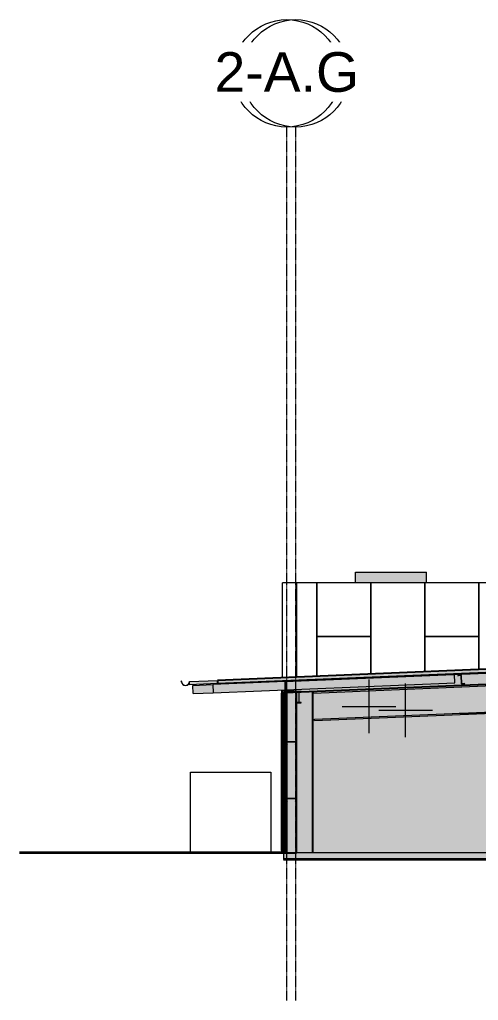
# Model space of a CAD drawing. Header units: inches. Extents: x -23034 to -8288, y -132 to 853.
# Drawn here: x -10767 to -10357, y -132 to 745 of the extents above; entities that cross this region are included whole.
import ezdxf

# ---------------------------------------------------------------- set-up
doc = ezdxf.new("R2010")
doc.units = ezdxf.units.IN
doc.header["$MEASUREMENT"] = 0
doc.linetypes.add('Grid Line 1_2_', pattern=[0.875, 0.5, -0.125, 0.125, -0.125])
for name, color, linetype, lineweight in [('A-CLNG', 13, 'Continuous', 9), ('A-GLAZ-CWMG', 51, 'Continuous', 9), ('A-ROOF', 132, 'Continuous', 9), ('A-ROOF-OTLN', 132, 'Continuous', 9), ('A-WALL', 113, 'Continuous', 9), ('A-WALL-PATT', 111, 'Continuous', 25), ('C-BLDG-PADS', 91, 'Continuous', 9), ('C-TOPO', 7, 'Continuous', 9), ('E-ELEC-EQPM', 71, 'Continuous', 9), ('I-WALL', 2, 'Continuous', 9), ('L-SITE-WALL', 31, 'Continuous', 9), ('M-EQPM', 50, 'Continuous', 9), ('M-HVAC-DUCT-CNTR', 70, 'Continuous', 9), ('S-BEAM', 12, 'Continuous', 9), ('S-COLS', 52, 'Continuous', 9), ('S-GRID', 1, 'Continuous', 9), ('S-GRID-IDEN', 1, 'Continuous', 9)]:
    doc.layers.add(name, color=color, linetype=linetype, lineweight=lineweight)
doc.styles.add('Arial', font='arial.ttf', dxfattribs={"height": 35.407186})
pattern_1 = [(0, (-22419.28, 145), (-193, 193), [48, -145]), (90, (-22419.28, 145), (-193, 1e-14), [96.25, -96.75]), (180, (-22371.28, 241.25), (-193, 193), [48, -145]), (90, (-22371.28, 145), (-193, 1e-14), [96.25, -96.75]), (180, (-22371.28, 241.5), (-193, 193), [48, -145]), (90, (-22371.28, 241.5), (-193, 1e-14), [96.25, -96.75]), (0, (-22419.28, 337.75), (-193, 193), [48, -145]), (90, (-22419.28, 241.5), (-193, 1e-14), [96.25, -96.75]), (0, (-22371.03, 193), (-193, 193), [48, -145]), (90, (-22371.03, 144.75), (-193, 1e-14), [48.25, -144.75]), (90, (-22323.03, 144.75), (-193, 1e-14), [48.25, -144.75]), (0, (-22371.03, 289.5), (-193, 193), [48, -145]), (90, (-22371.03, 193.25), (-193, 1e-14), [96.25, -96.75]), (180, (-22323.03, 193.25), (-193, 193), [48, -145]), (90, (-22323.03, 193.25), (-193, 1e-14), [96.25, -96.75]), (90, (-22371.03, 289.75), (-193, 1e-14), [48, -145]), (180, (-22323.03, 289.75), (-193, 193), [48, -145]), (90, (-22323.03, 289.75), (-193, 1e-14), [48, -145]), (0, (-22322.78, 145), (-193, 193), [48, -145]), (90, (-22322.78, 145), (-193, 1e-14), [96.25, -96.75]), (180, (-22274.78, 241.25), (-193, 193), [48, -145]), (90, (-22274.78, 145), (-193, 1e-14), [96.25, -96.75]), (180, (-22274.78, 241.5), (-193, 193), [48, -145]), (90, (-22274.78, 241.5), (-193, 1e-14), [96.25, -96.75]), (180, (-22274.78, 337.75), (-193, 193), [48, -145]), (90, (-22322.78, 241.5), (-193, 1e-14), [96.25, -96.75]), (0, (-22274.53, 193), (-193, 193), [48, -145]), (90, (-22274.53, 144.75), (-193, 1e-14), [48.25, -144.75]), (90, (-22226.53, 144.75), (-193, 1e-14), [48.25, -144.75]), (0, (-22274.53, 289.5), (-193, 193), [48, -145]), (90, (-22274.53, 193.25), (-193, 1e-14), [96.25, -96.75]), (180, (-22226.53, 193.25), (-193, 193), [48, -145]), (90, (-22226.53, 193.25), (-193, 1e-14), [96.25, -96.75]), (90, (-22274.53, 289.75), (-193, 1e-14), [48, -145]), (180, (-22226.53, 289.75), (-193, 193), [48, -145]), (90, (-22226.53, 289.75), (-193, 1e-14), [48, -145])]
pattern_2 = [(45, (-21599.14, 72.082), (-19.00703, 19.00703), []), (45, (-21599.14, 100.882), (-19.00703, 19.00703), [])]

# ---------------------------------------------------------------- blocks, each defined once
blk = doc.blocks.new('W-Wide Flange-Column - B2_D-1007399-Section 16')
at = {"layer": 'S-COLS'}
blk.add_hatch(color=256, dxfattribs=at).paths.add_polyline_path([(-22772.05, 0), (-22772.05, 144), (-22772.49, 144), (-22772.49, 0)], flags=0)
for p, q in [((-22772.49, 144), (-22772.49, 0)), ((-22772.05, 144), (-22772.49, 144)), ((-22772.05, 144), (-22772.05, 0))]:
    blk.add_line(p, q, dxfattribs=at)
blk = doc.blocks.new('W-Wide Flange - 8_ WIDE-1053124-Section 16')
at = {"layer": 'S-BEAM'}
h = blk.add_hatch(color=256, dxfattribs=at)
h.paths.add_polyline_path([(-22771.5, 142.69), (-22370.18, 159.41), (-22370.18, 160.77), (-22771.55, 144.04), (-22771.51, 142.99)], flags=0)
h.paths.add_polyline_path([(-22358.05, 159.91), (-22350.62, 160.22), (-22350.68, 161.58), (-22358.05, 161.27)], flags=0)
for points in [[(-22358.05, 159.6), (-22350.61, 159.94), (-22350.62, 160.22), (-22358.05, 159.85), (-22358.05, 159.63)], [(-22358.05, 136.61), (-22349.66, 137.02), (-22349.67, 137.28), (-22358.05, 136.89), (-22358.05, 136.61)]]:
    blk.add_hatch(color=256, dxfattribs=at).paths.add_polyline_path(points, flags=0)
h = blk.add_hatch(color=256, dxfattribs=at)
h.paths.add_polyline_path([(-22770.47, 118.07), (-22400.03, 133.5), (-22399.06, 134.21), (-22397.33, 134.98), (-22770.53, 119.43)], flags=0)
h.paths.add_polyline_path([(-22388.74, 133.97), (-22370.18, 134.75), (-22370.18, 136.11), (-22391.69, 135.21), (-22390.97, 135.06), (-22389.06, 134.21)], flags=0)
h.paths.add_polyline_path([(-22358.05, 135.25), (-22349.6, 135.6), (-22349.65, 136.96), (-22358.05, 136.61)], flags=0)
for p, q in [((-22771.55, 144.04), (-22370.18, 160.77)), ((-22771.5, 142.69), (-22370.18, 159.41)), ((-22358.05, 161.27), (-22350.68, 161.58)), ((-22358.05, 159.91), (-22350.62, 160.22)), ((-22350.68, 161.58), (-22350.62, 160.22)), ((-22350.62, 160.22), (-22350.61, 159.93)), ((-22771.5, 142.69), (-22771.55, 144.04)), ((-22770.53, 119.43), (-22397.33, 134.98)), ((-22770.47, 118.07), (-22400.03, 133.5)), ((-22391.69, 135.21), (-22370.18, 136.11)), ((-22388.74, 133.97), (-22370.18, 134.75)), ((-22358.05, 136.61), (-22349.65, 136.96)), ((-22358.05, 135.25), (-22349.6, 135.6)), ((-22349.67, 137.26), (-22349.65, 136.96)), ((-22349.65, 136.96), (-22349.6, 135.6)), ((-22770.47, 118.07), (-22770.53, 119.43))]:
    blk.add_line(p, q, dxfattribs=at)
blk = doc.blocks.new('Girt_C - 8_D-1056689-Section 16')
at = {"layer": 'S-BEAM'}
h = blk.add_hatch(dxfattribs=at)
h.set_pattern_fill('FP_23', color=256, style=0, pattern_type=2)
h.set_pattern_definition(pattern_2)
h.paths.add_polyline_path([(-22794.73, 96.13), (-22794.66, 96.21), (-22795.19, 96.66), (-22795.19, 98.98), (-22795.3, 98.98), (-22795.3, 96.61)], flags=0)
h.paths.add_polyline_path([(-22787.88, 96.13), (-22787.3, 96.61), (-22787.3, 98.98), (-22787.41, 98.98), (-22787.41, 96.66), (-22787.95, 96.21)], flags=0)
h.paths.add_polyline_path([(-22787.49, 99.05), (-22787.49, 99.16), (-22795.12, 99.16), (-22795.12, 99.05)], flags=0)
at = {"layer": 'S-BEAM', "lineweight": 15}
for p, q in [((-22795.3, 98.98), (-22795.3, 96.61)), ((-22795.3, 96.61), (-22794.73, 96.13)), ((-22795.19, 96.66), (-22795.19, 98.98)), ((-22794.66, 96.21), (-22795.19, 96.66)), ((-22787.49, 99.16), (-22795.12, 99.16)), ((-22795.12, 99.05), (-22787.49, 99.05)), ((-22787.41, 96.66), (-22787.95, 96.21)), ((-22787.88, 96.13), (-22787.3, 96.61)), ((-22787.41, 98.98), (-22787.41, 96.66)), ((-22787.3, 96.61), (-22787.3, 98.98)), ((-22794.73, 96.13), (-22794.66, 96.21)), ((-22787.95, 96.21), (-22787.88, 96.13))]:
    blk.add_line(p, q, dxfattribs=at)
for centre, radius, start, end in [((-22795.12, 98.98), 0.188, 90, 180), ((-22795.12, 98.98), 0.0782, 90, 176.95764), ((-22787.49, 98.98), 0.188, 0, 90), ((-22787.49, 98.98), 0.0782, 2.12272, 90)]:
    blk.add_arc(centre, radius, start, end, dxfattribs=at)
blk = doc.blocks.new('Carrier_48TC_Standard_Efficiency_Gas_Heat_Electric_Cooling_Packaged_Rooftop_Unit_3_to_15_nominal_tons - 15 ton 48TC__16-873539-Section 16')
at = {"layer": 'M-EQPM'}
blk.add_hatch(color=256, dxfattribs=at).paths.add_polyline_path([(-22569.22, 241.25), (-22559.12, 241.25), (-22559.12, 250.7), (-22622.49, 250.7), (-22622.49, 241.25), (-22607.95, 241.25)], flags=0)
for p, q in [((-22622.49, 250.7), (-22559.12, 250.7)), ((-22622.49, 241.25), (-22622.49, 250.7)), ((-22559.12, 241.25), (-22559.12, 250.7))]:
    blk.add_line(p, q, dxfattribs=at)
blk = doc.blocks.new('W-Wide Flange - W10X15-1058984-Section 16')
at = {"layer": 'S-BEAM'}
h = blk.add_hatch(dxfattribs=at)
h.set_pattern_fill('FP_23', color=256, style=0, pattern_type=2)
h.set_pattern_definition(pattern_2)
h.paths.add_polyline_path([(-22786.3, 134), (-22782.3, 134), (-22782.3, 134.27), (-22783.65, 134.27), (-22784.03, 134.43), (-22784.19, 134.81), (-22784.19, 143.19), (-22784.03, 143.57), (-22783.65, 143.73), (-22782.3, 143.73), (-22782.3, 144), (-22786.3, 144), (-22786.3, 143.73), (-22784.96, 143.73), (-22784.58, 143.57), (-22784.42, 143.19), (-22784.42, 134.81), (-22784.58, 134.43), (-22784.96, 134.27), (-22786.3, 134.27)], flags=0)
at = {"layer": 'S-BEAM', "lineweight": 15}
for p, q in [((-22782.3, 144), (-22786.3, 144)), ((-22786.3, 144), (-22786.3, 143.73)), ((-22786.3, 143.73), (-22784.96, 143.73)), ((-22784.42, 143.19), (-22784.42, 134.81)), ((-22784.19, 134.81), (-22784.19, 143.19)), ((-22783.65, 143.73), (-22782.3, 143.73)), ((-22782.3, 143.73), (-22782.3, 144)), ((-22784.96, 134.27), (-22786.3, 134.27)), ((-22786.3, 134.27), (-22786.3, 134)), ((-22786.3, 134), (-22782.3, 134)), ((-22782.3, 134.27), (-22783.65, 134.27)), ((-22782.3, 134), (-22782.3, 134.27))]:
    blk.add_line(p, q, dxfattribs=at)
for centre, start, end in [((-22784.96, 143.19), 0, 90), ((-22783.65, 143.19), 90, 180), ((-22784.96, 134.81), 270, 0), ((-22783.65, 134.81), 180, 270)]:
    blk.add_arc(centre, 0.542, start, end, dxfattribs=at)
blk = doc.blocks.new('Dimension Lumber - 4x8-1038522-Section 16')
at = {"layer": 'S-BEAM'}
blk.add_hatch(color=256, dxfattribs=at).paths.add_polyline_path([(-22879.08, 142.23), (-22861, 142.99), (-22861.3, 150.23), (-22879.39, 149.48), (-22879.09, 142.38)], flags=0)
for p, q in [((-22879.39, 149.48), (-22861.3, 150.23)), ((-22879.08, 142.23), (-22879.39, 149.48)), ((-22879.08, 142.23), (-22861, 142.99))]:
    blk.add_line(p, q, dxfattribs=at)
blk = doc.blocks.new('Dimension Lumber - 4x8-1038247-Section 16')
at = {"layer": 'S-BEAM'}
blk.add_hatch(color=256, dxfattribs=at).paths.add_polyline_path([(-22861, 142.99), (-22645.05, 151.98), (-22645.36, 159.23), (-22861.3, 150.23)], flags=0)
at = {"layer": 'S-BEAM', "lineweight": 15}
for p, q in [((-22645.36, 159.23), (-22861.3, 150.23)), ((-22645.05, 151.98), (-22645.36, 159.23)), ((-22861.3, 150.23), (-22861, 142.99)), ((-22861, 142.99), (-22645.05, 151.98))]:
    blk.add_line(p, q, dxfattribs=at)
blk = doc.blocks.new('Girt_Z - 8_D-1038470-Section 16')
at = {"layer": 'S-BEAM'}
h = blk.add_hatch(color=256, dxfattribs=at)
h.paths.add_polyline_path([(-22638.99, 150.73), (-22636.62, 150.83), (-22636.16, 151.43), (-22636.25, 151.49), (-22636.68, 150.94), (-22638.99, 150.84)], flags=0)
h.paths.add_polyline_path([(-22639.18, 150.91), (-22639.07, 150.92), (-22639.39, 158.54), (-22639.5, 158.53)], flags=0)
h.paths.add_polyline_path([(-22642.32, 157.96), (-22641.89, 158.51), (-22639.58, 158.61), (-22639.58, 158.72), (-22641.95, 158.62), (-22642.41, 158.02)], flags=0)
at = {"layer": 'S-BEAM', "lineweight": 15}
for p, q in [((-22641.95, 158.62), (-22642.41, 158.02)), ((-22642.41, 158.02), (-22642.32, 157.96)), ((-22642.32, 157.96), (-22641.89, 158.51)), ((-22639.58, 158.72), (-22641.95, 158.62)), ((-22641.89, 158.51), (-22639.58, 158.61)), ((-22639.5, 158.53), (-22639.18, 150.91)), ((-22639.07, 150.92), (-22639.39, 158.54)), ((-22636.68, 150.94), (-22638.99, 150.84)), ((-22638.99, 150.73), (-22636.62, 150.83)), ((-22636.25, 151.49), (-22636.68, 150.94)), ((-22636.62, 150.83), (-22636.16, 151.43)), ((-22636.16, 151.43), (-22636.25, 151.49))]:
    blk.add_line(p, q, dxfattribs=at)
for centre, radius, start, end in [((-22639.58, 158.53), 0.187, 2.38594, 92.38594), ((-22639.58, 158.53), 0.0782, 2.38594, 90.26323), ((-22638.99, 150.92), 0.188, 182.38594, 272.38594), ((-22638.99, 150.92), 0.0782, 182.38594, 269.34358)]:
    blk.add_arc(centre, radius, start, end, dxfattribs=at)
blk = doc.blocks.new('Rectangular Mullion - Rectangular Mullion 1-785048-Section 16')
at = {"layer": 'A-GLAZ-CWMG'}
blk.add_hatch(color=256, dxfattribs=at).paths.add_polyline_path([(-22799.93, 0), (-22799.05, 0), (-22799.05, 2), (-22799.93, 2)], flags=0)
for p, q in [((-22799.05, 2), (-22799.93, 2)), ((-22799.93, 2), (-22799.93, 0))]:
    blk.add_line(p, q, dxfattribs=at)
blk = doc.blocks.new('Rectangular Mullion - Rectangular Mullion 1-993409-Section 16')
at = {"layer": 'A-GLAZ-CWMG'}
blk.add_hatch(color=256, dxfattribs=at).paths.add_polyline_path([(-22799.05, 97), (-22799.05, 142.75), (-22799.93, 142.75), (-22799.93, 97)], flags=0)
for p, q in [((-22799.93, 142.75), (-22799.05, 142.75)), ((-22799.93, 97), (-22799.93, 142.75))]:
    blk.add_line(p, q, dxfattribs=at)
blk = doc.blocks.new('Rectangular Mullion - Rectangular Mullion 1-993410-Section 16')
at = {"layer": 'A-GLAZ-CWMG'}
blk.add_hatch(color=256, dxfattribs=at).paths.add_polyline_path([(-22799.93, 2), (-22799.05, 2), (-22799.05, 97), (-22799.93, 97), (-22799.93, 20.12)], flags=0)
for p, q in [((-22799.93, 2), (-22799.93, 97)), ((-22799.05, 2), (-22799.93, 2))]:
    blk.add_line(p, q, dxfattribs=at)
blk = doc.blocks.new('Rectangular Mullion - Rectangular Mullion 1-779532-Section 16')
at = {"layer": 'A-GLAZ-CWMG'}
blk.add_hatch(color=256, dxfattribs=at).paths.add_polyline_path([(-22799.05, 142.75), (-22799.05, 144.75), (-22799.93, 144.75), (-22799.93, 142.75)], flags=0)
for p, q in [((-22799.05, 144.75), (-22799.93, 144.75)), ((-22799.93, 144.75), (-22799.93, 142.75)), ((-22799.93, 142.75), (-22799.05, 142.75))]:
    blk.add_line(p, q, dxfattribs=at)
blk = doc.blocks.new('Transformer-Dry-Type-Siemens - 6x6x6-1004770-Section 16')
at = {"layer": 'E-ELEC-EQPM'}
for p, q in [((-22881.46, 0), (-22881.46, 72)), ((-22881.46, 72), (-22809.46, 72)), ((-22881.46, 72), (-22809.46, 72)), ((-22881.46, 0), (-22881.46, 72)), ((-22809.46, 72), (-22809.46, 0)), ((-22809.46, 72), (-22809.46, 0))]:
    blk.add_line(p, q, dxfattribs=at)
blk = doc.blocks.new('Girt_C - 8_D-1076207-Section 16')
at = {"layer": 'S-BEAM'}
h = blk.add_hatch(dxfattribs=at)
h.set_pattern_fill('FP_23', color=256, style=0, pattern_type=2)
h.set_pattern_definition(pattern_2)
h.paths.add_polyline_path([(-22794.73, 45.52), (-22794.66, 45.6), (-22795.19, 46.05), (-22795.19, 48.37), (-22795.3, 48.37), (-22795.3, 46)], flags=0)
h.paths.add_polyline_path([(-22787.88, 45.52), (-22787.3, 46), (-22787.3, 48.37), (-22787.41, 48.37), (-22787.41, 46.05), (-22787.95, 45.6)], flags=0)
h.paths.add_polyline_path([(-22787.49, 48.45), (-22787.49, 48.55), (-22795.12, 48.55), (-22795.12, 48.45)], flags=0)
at = {"layer": 'S-BEAM', "lineweight": 15}
for p, q in [((-22795.3, 48.37), (-22795.3, 46)), ((-22795.3, 46), (-22794.73, 45.52)), ((-22795.19, 46.05), (-22795.19, 48.37)), ((-22794.66, 45.6), (-22795.19, 46.05)), ((-22787.49, 48.55), (-22795.12, 48.55)), ((-22795.12, 48.45), (-22787.49, 48.45)), ((-22794.73, 45.52), (-22794.66, 45.6)), ((-22787.41, 46.05), (-22787.95, 45.6)), ((-22787.95, 45.6), (-22787.88, 45.52)), ((-22787.88, 45.52), (-22787.3, 46)), ((-22787.41, 48.37), (-22787.41, 46.05)), ((-22787.3, 46), (-22787.3, 48.37))]:
    blk.add_line(p, q, dxfattribs=at)
for centre, radius, start, end in [((-22795.12, 48.37), 0.188, 90, 180), ((-22795.12, 48.37), 0.0782, 90, 176.95764), ((-22787.49, 48.37), 0.188, 0, 90), ((-22787.49, 48.37), 0.0782, 2.12272, 90)]:
    blk.add_arc(centre, radius, start, end, dxfattribs=at)
blk = doc.blocks.new('Grid - Grid Head - Circle-14747-Section 16')
at = {"layer": 'S-GRID-IDEN'}
blk.add_circle((-21143.8, 696.66), 48, dxfattribs=at)

msp = doc.modelspace()

# ---------------------------------------------------------------- hatches: boundary and pattern name
at = {"layer": 'A-CLNG'}
msp.add_hatch(color=256, dxfattribs=at).paths.add_polyline_path([(-10529.94404, 143.16246), (-10103.31904, 160.9385), (-10103.31904, 170.69696), (-10529.94404, 152.92092), (-10529.94404, 151.40307)], flags=0)
at = {"layer": 'A-ROOF'}
for points in [[(-10590.44404, 151.12565), (-10103.31904, 171.42253), (-10103.31904, 174.30002), (-10590.44404, 154.00315)], [(-10615.44404, 150.08398), (-10590.44404, 151.12565), (-10590.44404, 154.00315), (-10615.44404, 152.96148)]]:
    msp.add_hatch(color=256, dxfattribs=at).paths.add_polyline_path(points, flags=0)
at = {"layer": 'A-ROOF-OTLN'}
msp.add_hatch(color=256, dxfattribs=at).paths.add_polyline_path([(-10618.94404, 149.46148), (-10618.03818, 149.58074), (-10617.19404, 149.93039), (-10616.46917, 150.4866), (-10615.91296, 151.21148), (-10615.5633, 152.05561), (-10615.62367, 152.07179), (-10615.96708, 151.24273), (-10616.51336, 150.5308), (-10617.22529, 149.98452), (-10618.05435, 149.64111), (-10618.94404, 149.52398), (-10619.83374, 149.64111), (-10620.66279, 149.98452), (-10621.37472, 150.5308), (-10621.92101, 151.24273), (-10622.26441, 152.07179), (-10622.32478, 152.05561), (-10621.97513, 151.21148), (-10621.41892, 150.4866), (-10620.69404, 149.93039), (-10619.84991, 149.58074)], flags=0)
at = {"layer": 'A-WALL-PATT', "lineweight": 9}
h = msp.add_hatch(dxfattribs=at)
h.set_pattern_fill('FP_25', color=256, style=0, pattern_type=2)
h.set_pattern_definition(pattern_1)
h.paths.add_polyline_path([(-10532.19404, 0), (-10531.06904, 0), (-10531.06904, 144), (-10529.94404, 144), (-10529.94404, 145.66038), (-10532.19404, 145.56663), (-10532.19404, 20.11807)], flags=0)
h.paths.add_polyline_path([(-10532.19404, 152.82292), (-10520.44404, 153.31675), (-10520.44404, 154.04232), (-10532.19404, 153.55273)], flags=0)
h.paths.add_polyline_path([(-10532.19404, 156.43023), (-10519.69404, 156.95106), (-10519.69404, 241.25), (-10532.19404, 241.25), (-10532.19404, 159.22695)], flags=0)
h = msp.add_hatch(dxfattribs=at)
h.set_pattern_fill('FP_25', color=256, style=0, pattern_type=2)
h.set_pattern_definition(pattern_1)
h.paths.add_polyline_path([(-10519.69404, 156.95106), (-10171.94404, 171.44065), (-10171.94404, 241.25), (-10519.69404, 241.25), (-10519.69404, 159.22695)], flags=0)
h = msp.add_hatch(dxfattribs=at)
h.set_pattern_fill('FP_27', color=256, style=0, pattern_type=2)
h.set_pattern_definition([(0, (-21599.14, 72.082), (0, 24), []), (90, (-21599.14, 72.082), (-24, 1e-15), [])])
h.paths.add_polyline_path([(-10529.19404, 0), (-10529.19404, 144), (-10529.94404, 144), (-10529.94404, 0)], flags=0)
at = {"layer": 'C-BLDG-PADS'}
h = msp.add_hatch(dxfattribs=at)
h.set_pattern_fill('FP_24', color=256, style=0, pattern_type=2)
h.set_pattern_definition([(50, (-21599.14, 72.08), (55.0854, -4.81984), [5.76, -63.36]), (355, (-21599.14, 72.08), (-10.6557, 57.76853), [4.608, -50.688]), (100.451, (-21594.55, 71.68), (44.42947, 52.94866), [4.895, -53.848]), (46.184, (-21599.14, 87.44), (81.96444, -12.71212), [8.64, -95.04]), (96.636, (-21592.31, 86.38), (71.7815, 74.8124), [7.343, -80.772]), (351.184, (-21599.14, 87.44), (71.78195, 74.81243), [6.912, -76.032]), (21, (-21591.46, 83.6), (45.84207, -30.92146), [5.76, -63.36]), (326, (-21591.46, 83.6), (18.68706, 55.69148), [4.608, -50.688]), (71.451, (-21587.64, 81.025), (64.5289, 24.7701), [4.895, -53.848]), (37.5, (-21599.14, 72.082), (0.933895, 25.566816), [2.534, -47.539, 2.534, -48.922, -50.88]), (37.5, (-21599.14, 72.082), (0.933895, 25.566816), [-101.53, 2.534, -48.346]), (7.5, (-21599.14, 72.082), (20.20404, 30.2913), [2.534, -26.803, 2.534, -46.387, -19.392]), (7.5, (-21599.14, 72.082), (20.20404, 30.2913), [-78.259, 2.534, -16.858]), (327.5, (-21616.266, 72.082), (40.997785, -1.732403), [2.534, -16.666, 2.534, -57.37, -79.488]), (327.5, (-21616.266, 72.082), (40.997785, -1.732403), [-79.104, 2.534, -76.954]), (317.5, (-21623.946, 72.082), (44.78888, 7.68784), [2.534, -22.426, 2.534, -37.248, -56.448]), (317.5, (-21623.946, 72.082), (44.78888, 7.68784), [-64.742, 2.534, -53.914])])
h.paths.add_polyline_path([(-8869.21261, -6), (-8854.44404, -6), (-8854.44404, 0), (-10531.44404, 0), (-10531.44404, -6), (-8907.94636, -6)], flags=0)
at = {"layer": 'I-WALL'}
h = msp.add_hatch(color=256, dxfattribs=at)
h.paths.add_polyline_path([(-10519.81904, 0), (-10505.62764, 0), (-10505.62764, 144), (-10505.19404, 144), (-10505.19404, 0), (-10103.31904, 0), (-10103.31904, 134.74559), (-10121.87842, 133.97228), (-10120.50828, 132.97681), (-10119.10942, 131.42322), (-10118.06413, 129.61273), (-10117.41811, 127.62448), (-10117.19959, 125.54536), (-10117.41811, 123.46625), (-10118.06413, 121.478), (-10119.10942, 119.66751), (-10120.50828, 118.11392), (-10122.19959, 116.88511), (-10124.10942, 116.0348), (-10126.1543, 115.60015), (-10128.24487, 115.60015), (-10130.28976, 116.0348), (-10132.19959, 116.88511), (-10133.89089, 118.11392), (-10135.28976, 119.66751), (-10136.33504, 121.478), (-10136.98106, 123.46625), (-10137.19959, 125.54536), (-10136.98106, 127.62448), (-10136.33504, 129.61273), (-10135.28976, 131.42322), (-10133.89089, 132.97681), (-10133.16821, 133.50187), (-10503.61306, 118.06667), (-10503.66967, 119.42549), (-10130.28976, 135.05593), (-10128.05949, 135.49058), (-10126.1543, 135.49058), (-10124.83544, 135.21025), (-10103.31904, 136.10677), (-10103.31904, 159.40697), (-10504.63883, 142.68531), (-10504.69545, 144.04413), (-10103.31904, 160.76815), (-10103.31904, 160.9385), (-10516.83838, 143.70853), (-10517.17015, 143.57111), (-10517.32904, 142.98545), (-10517.25037, 134.62257), (-10517.17015, 134.42889), (-10516.78654, 134.27), (-10515.44404, 134.27), (-10515.44404, 134), (-10519.44404, 134), (-10519.44404, 134.27), (-10518.10154, 134.27), (-10517.70707, 134.45513), (-10517.55904, 134.8125), (-10517.63772, 143.37743), (-10517.71794, 143.57111), (-10518.10154, 143.6559), (-10519.81904, 143.58434), (-10519.81904, 20.11807)], flags=0)
h.paths.add_polyline_path([(-10184.57023, 106.59068), (-10186.6608, 106.59068), (-10188.70569, 107.02533), (-10190.61552, 107.87564), (-10192.30682, 109.10445), (-10193.70569, 110.65804), (-10194.75097, 112.46853), (-10195.39699, 114.45678), (-10195.61552, 116.5359), (-10195.39699, 118.61501), (-10194.75097, 120.60326), (-10193.70569, 122.41375), (-10192.30682, 123.96734), (-10190.61552, 125.19615), (-10188.70569, 126.04646), (-10186.6608, 126.48112), (-10184.57023, 126.48112), (-10182.52535, 126.04646), (-10180.61552, 125.19615), (-10178.92421, 123.96734), (-10177.52535, 122.41375), (-10176.48006, 120.60326), (-10175.83404, 118.61501), (-10175.61552, 116.5359), (-10175.83404, 114.45678), (-10176.48006, 112.46853), (-10177.52535, 110.65804), (-10178.92421, 109.10445), (-10180.61552, 107.87564), (-10182.52535, 107.02533)], flags=0)
h.paths.add_polyline_path([(-10520.44404, 153.31675), (-10103.31904, 170.69696), (-10103.31904, 171.42253), (-10520.44404, 154.04232)], flags=0)
at = {"layer": 'L-SITE-WALL'}
for points in [[(-10530.81904, 0), (-10530.81904, 144), (-10531.06904, 144), (-10531.06904, 0)], [(-10529.94404, 0), (-10529.94404, 144), (-10530.81904, 144), (-10530.81904, 0)], [(-10528.44404, 0), (-10528.44404, 144), (-10529.19404, 144), (-10529.19404, 0)], [(-10520.44404, 0), (-10520.44404, 144), (-10528.44404, 144), (-10528.44404, 0)], [(-10520.44404, 0), (-10519.81904, 0), (-10519.81904, 144), (-10520.44404, 144), (-10520.44404, 20.11807)]]:
    msp.add_hatch(color=256, dxfattribs=at).paths.add_polyline_path(points, flags=0)

# ---------------------------------------------------------------- linework, layer by layer
at = {"layer": 'A-CLNG', "lineweight": 25}
for p, q in [((-10103.31904, 170.69696), (-10529.94404, 152.92092)), ((-10529.94404, 143.16246), (-10103.31904, 160.9385)), ((-10529.94404, 152.92092), (-10529.94404, 143.16246))]:
    msp.add_line(p, q, dxfattribs=at)
at = {"layer": 'A-ROOF', "lineweight": 25}
for p, q in [((-10103.31904, 174.30002), (-10590.44404, 154.00315)), ((-10590.44404, 151.12565), (-10103.31904, 171.42253)), ((-10590.44404, 154.00315), (-10590.44404, 151.12565))]:
    msp.add_line(p, q, dxfattribs=at)
at = {"layer": 'A-ROOF'}
for p, q in [((-10615.44404, 152.96148), (-10590.44404, 154.00315)), ((-10615.44404, 150.08398), (-10615.44404, 152.96148)), ((-10590.44404, 151.12565), (-10615.44404, 150.08398))]:
    msp.add_line(p, q, dxfattribs=at)
at = {"layer": 'A-ROOF-OTLN'}
for p, q in [((-10622.49979, 152.7199), (-10622.54442, 152.76453)), ((-10615.44404, 152.96148), (-10615.50654, 152.96148))]:
    msp.add_line(p, q, dxfattribs=at)
for centre, radius, start, end in [((-10622.68745, 152.96148), 0.3059, 0, 307.84099082), ((-10622.68745, 152.96148), 0.2434, 0, 305.98903289), ((-10618.94404, 152.96148), 3.5, 180, 360), ((-10618.94404, 152.96148), 3.4375, 180, 0)]:
    msp.add_arc(centre, radius, start, end, dxfattribs=at)
at = {"layer": 'A-WALL'}
for p, q in [((-10530.81904, 144), (-10530.81904, 0)), ((-10529.94404, 143.16246), (-10529.94404, 0)), ((-10529.19404, 144), (-10529.19404, 0)), ((-10528.44404, 144), (-10528.44404, 0)), ((-10520.44404, 144), (-10520.44404, 0))]:
    msp.add_line(p, q, dxfattribs=at)
at = {"layer": 'C-BLDG-PADS'}
for p, q in [((-8854.44404, 0), (-10531.44404, 0)), ((-10531.44404, 0), (-10531.44404, -6)), ((-10531.44404, -6), (-8854.44404, -6))]:
    msp.add_line(p, q, dxfattribs=at)
at = {"layer": 'C-TOPO', "lineweight": 35}
for p, q in [((-10531.44404, 0), (-10767.16636, 0)), ((-9631.98775, -6.00628), (-10531.44404, -6.00628))]:
    msp.add_line(p, q, dxfattribs=at)
at = {"layer": 'C-TOPO'}
for p, q in [((-10767.16636, 0), (-10531.44404, 0)), ((-9631.98694, -6.00628), (-10531.44348, -6.00628))]:
    msp.add_line(p, q, dxfattribs=at)
at = {"layer": 'I-WALL'}
msp.add_line((-10520.44404, 154.04232), (-10520.44404, 153.31675), dxfattribs=at)
at = {"layer": 'L-SITE-WALL'}
for p, q in [((-10532.19404, 156.43023), (-10532.19404, 241.25)), ((-10104.50654, 241.25), (-10532.19404, 241.25)), ((-10519.69404, 241.25), (-10519.69404, 156.95106)), ((-10532.19404, 152.82292), (-10532.19404, 153.55273)), ((-10532.19404, 0), (-10532.19404, 145.56663))]:
    msp.add_line(p, q, dxfattribs=at)
at = {"layer": 'L-SITE-WALL', "lineweight": 25}
for p, q in [((-10531.06904, 144), (-10531.06904, 0)), ((-10519.81904, 144), (-10531.06904, 144)), ((-10519.81904, 0), (-10519.81904, 144)), ((-10531.06904, 0), (-10519.81904, 0))]:
    msp.add_line(p, q, dxfattribs=at)
at = {"layer": 'M-HVAC-DUCT-CNTR'}
for p, q in [((-10454.91417, 106.7859), (-10454.91417, 154.7859)), ((-10422.29925, 103.37502), (-10422.29925, 151.37502)), ((-10478.91417, 130.7859), (-10430.91417, 130.7859)), ((-10446.29925, 127.37502), (-10398.29925, 127.37502)), ((-10374.39043, 124.83487), (-10318.39043, 124.83487))]:
    msp.add_line(p, q, dxfattribs=at)
at = {"layer": 'S-GRID', "linetype": 'Grid Line 1_2_'}
for p, q in [((-10528.44404, -132), (-10528.44404, 648.65882)), ((-10528.44404, -132), (-10528.44404, 648.65882)), ((-10520.44404, -132), (-10520.44404, 648.65882)), ((-10520.44404, -132), (-10520.44404, 648.65882))]:
    msp.add_line(p, q, dxfattribs=at)

# ---------------------------------------------------------------- block references
at = {"layer": 'A-GLAZ-CWMG'}
for name in ['Rectangular Mullion - Rectangular Mullion 1-779532-Section 16', 'Rectangular Mullion - Rectangular Mullion 1-993409-Section 16', 'Rectangular Mullion - Rectangular Mullion 1-993410-Section 16', 'Rectangular Mullion - Rectangular Mullion 1-785048-Section 16']:
    msp.add_blockref(name, (12266.85877, 0), dxfattribs=at)
at = {"layer": 'E-ELEC-EQPM'}
msp.add_blockref('Transformer-Dry-Type-Siemens - 6x6x6-1004770-Section 16', (12266.85877, 0), dxfattribs=at)
at = {"layer": 'M-EQPM'}
msp.add_blockref('Carrier_48TC_Standard_Efficiency_Gas_Heat_Electric_Cooling_Packaged_Rooftop_Unit_3_to_15_nominal_tons - 15 ton 48TC__16-873539-Section 16', (12155.48377, 0), dxfattribs=at)
at = {"layer": 'S-BEAM'}
for name in ['Dimension Lumber - 4x8-1038247-Section 16', 'W-Wide Flange - 8_ WIDE-1053124-Section 16', 'Girt_Z - 8_D-1038470-Section 16', 'Dimension Lumber - 4x8-1038522-Section 16', 'W-Wide Flange - W10X15-1058984-Section 16', 'Girt_C - 8_D-1056689-Section 16', 'Girt_C - 8_D-1076207-Section 16']:
    msp.add_blockref(name, (12266.85877, 0), dxfattribs=at)
at = {"layer": 'S-COLS'}
msp.add_blockref('W-Wide Flange-Column - B2_D-1007399-Section 16', (12266.85877, 0), dxfattribs=at)
at = {"layer": 'S-GRID-IDEN'}
msp.add_blockref('Grid - Grid Head - Circle-14747-Section 16', (10623.35877, 0), dxfattribs=at)

# ---------------------------------------------------------------- next in the draw order: texts
at = {"layer": 'S-GRID-IDEN', "insert": (-10520.45327, 715.53256), "char_height": 35.407186, "width": 85.104, "attachment_point": 2, "line_spacing_factor": 0.938532, "style": 'Arial', "bg_fill": 3, "box_fill_scale": 1.25, "bg_fill_color": 0, "bg_fill_transparency": 0}
msp.add_mtext('3-1', dxfattribs=at)

# ---------------------------------------------------------------- next in the draw order: block references
at = {"layer": 'S-GRID-IDEN'}
msp.add_blockref('Grid - Grid Head - Circle-14747-Section 16', (10615.35877, 0), dxfattribs=at)

# ---------------------------------------------------------------- next in the draw order: texts
at = {"layer": 'S-GRID-IDEN', "insert": (-10528.45327, 715.53256), "char_height": 35.407186, "width": 147.312, "attachment_point": 2, "line_spacing_factor": 0.938532, "style": 'Arial', "bg_fill": 3, "box_fill_scale": 1.25, "bg_fill_color": 0, "bg_fill_transparency": 0}
msp.add_mtext('3-1.G', dxfattribs=at)

# ---------------------------------------------------------------- next in the draw order: block references
at = {"layer": 'S-GRID-IDEN'}
msp.add_blockref('Grid - Grid Head - Circle-14747-Section 16', (10623.35877, 0), dxfattribs=at)

# ---------------------------------------------------------------- next in the draw order: texts
at = {"layer": 'S-GRID-IDEN', "insert": (-10520.45327, 715.53256), "char_height": 35.407186, "width": 91.584, "attachment_point": 2, "line_spacing_factor": 0.938532, "style": 'Arial', "bg_fill": 3, "box_fill_scale": 1.25, "bg_fill_color": 0, "bg_fill_transparency": 0}
msp.add_mtext('2-A', dxfattribs=at)

# ---------------------------------------------------------------- next in the draw order: block references
at = {"layer": 'S-GRID-IDEN'}
msp.add_blockref('Grid - Grid Head - Circle-14747-Section 16', (10615.35877, 0), dxfattribs=at)

# ---------------------------------------------------------------- next in the draw order: texts
at = {"layer": 'S-GRID-IDEN', "insert": (-10528.45327, 715.53256), "char_height": 35.407186, "width": 153.792, "attachment_point": 2, "line_spacing_factor": 0.938532, "style": 'Arial', "bg_fill": 3, "box_fill_scale": 1.25, "bg_fill_color": 0, "bg_fill_transparency": 0}
msp.add_mtext('2-A.G', dxfattribs=at)

doc.saveas('drawing.dxf')
